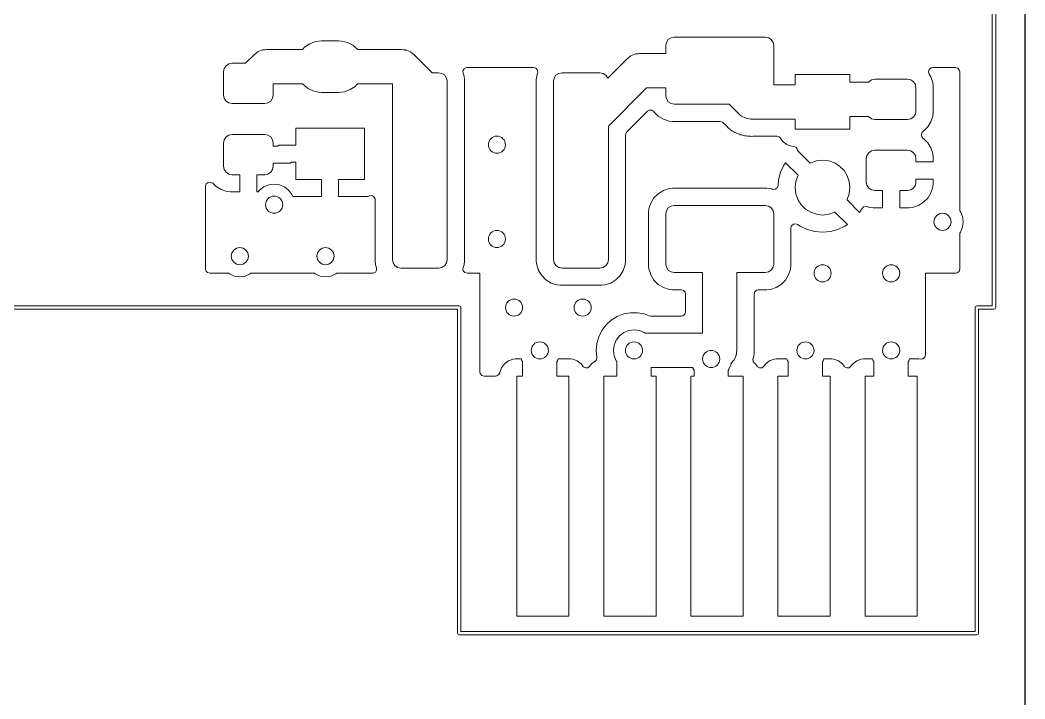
# Model space of a CAD drawing. Header units: millimetres. Extents: x 0 to 594, y 0 to 420.
# Drawn here: x 217.8 to 276.4, y 148.7 to 188.3 of the extents above; entities that cross this region are included whole.
import ezdxf

# ---------------------------------------------------------------- set-up
doc = ezdxf.new("R2010")
doc.units = ezdxf.units.MM
doc.linetypes.add('K5LT32768', pattern=[0])
picture_1 = doc.add_image_def('image1.png', size_in_pixel=(1000, 1000))

msp = doc.modelspace()

# ---------------------------------------------------------------- linework, layer by layer
at = {"color": 7, "linetype": 'K5LT32768', "lineweight": 18}
for p, q in [((274.5, 171.659), (274.5, 299.459)), ((274.7, 299.559), (274.7, 171.559)), ((234.692, 186.954), (235.019, 187.073)), ((235.019, 187.073), (235.365, 187.114)), ((235.365, 187.114), (236.365, 187.114)), ((236.365, 187.114), (236.539, 187.104)), ((236.539, 187.104), (236.878, 187.023)), ((236.878, 187.023), (237.189, 186.867)), ((255.45, 186.839), (255.488, 187.03)), ((255.488, 187.03), (255.596, 187.192)), ((255.596, 187.192), (255.758, 187.301)), ((255.758, 187.301), (255.95, 187.339)), ((255.95, 187.339), (261.25, 187.339)), ((261.25, 187.339), (261.441, 187.301)), ((261.441, 187.301), (261.603, 187.192)), ((261.603, 187.192), (261.712, 187.03)), ((261.712, 187.03), (261.75, 186.839)), ((231.533, 186.385), (231.614, 186.455)), ((231.614, 186.455), (231.647, 186.47)), ((231.647, 186.47), (231.676, 186.492)), ((231.676, 186.492), (231.776, 186.529)), ((231.776, 186.529), (231.873, 186.573)), ((231.873, 186.573), (231.909, 186.578)), ((231.909, 186.578), (231.942, 186.591)), ((231.942, 186.591), (232.049, 186.599)), ((232.049, 186.599), (232.155, 186.614)), ((232.155, 186.614), (234.26, 186.614)), ((234.26, 186.614), (234.401, 186.763)), ((234.401, 186.763), (234.692, 186.954)), ((237.189, 186.867), (237.456, 186.643)), ((237.456, 186.643), (237.478, 186.614)), ((237.478, 186.614), (240.045, 186.614)), ((240.045, 186.614), (240.151, 186.599)), ((240.151, 186.599), (240.257, 186.591)), ((240.257, 186.591), (240.291, 186.578)), ((240.291, 186.578), (240.327, 186.573)), ((240.327, 186.573), (240.424, 186.529)), ((240.424, 186.529), (240.524, 186.492)), ((240.524, 186.492), (240.553, 186.47)), ((240.553, 186.47), (240.585, 186.455)), ((240.585, 186.455), (240.666, 186.385)), ((255.45, 186.379), (255.45, 186.839)), ((261.75, 186.839), (261.75, 184.559)), ((230.936, 185.809), (231.448, 186.321)), ((231.448, 186.321), (231.533, 186.385)), ((240.666, 186.385), (240.752, 186.321)), ((240.752, 186.321), (241.814, 185.259)), ((252.064, 184.938), (253.213, 186.086)), ((253.213, 186.086), (253.298, 186.15)), ((253.298, 186.15), (253.379, 186.22)), ((253.379, 186.22), (253.412, 186.235)), ((253.412, 186.235), (253.441, 186.257)), ((253.441, 186.257), (253.541, 186.294)), ((253.541, 186.294), (253.638, 186.338)), ((253.638, 186.338), (253.674, 186.343)), ((253.674, 186.343), (253.707, 186.356)), ((253.707, 186.356), (253.814, 186.364)), ((253.814, 186.364), (253.92, 186.379)), ((253.92, 186.379), (255.45, 186.379)), ((229.65, 185.309), (229.688, 185.5)), ((229.65, 183.959), (229.65, 185.309)), ((229.688, 185.5), (229.796, 185.662)), ((229.796, 185.662), (229.958, 185.771)), ((229.958, 185.771), (230.15, 185.809)), ((230.15, 185.809), (230.936, 185.809)), ((241.814, 185.259), (242.2, 185.259)), ((242.2, 185.259), (242.391, 185.221)), ((243.619, 185.372), (243.691, 185.493)), ((243.624, 185.233), (243.619, 185.372)), ((243.691, 185.493), (243.816, 185.555)), ((243.816, 185.555), (243.859, 185.559)), ((243.859, 185.559), (247.74, 185.559)), ((247.74, 185.559), (247.874, 185.519)), ((247.874, 185.519), (247.966, 185.414)), ((247.966, 185.414), (247.986, 185.276)), ((247.986, 185.276), (247.976, 185.233)), ((249.208, 185.221), (249.4, 185.259)), ((249.4, 185.259), (251.6, 185.259)), ((251.6, 185.259), (251.791, 185.221)), ((270.785, 185.315), (270.827, 185.449)), ((270.822, 185.181), (270.785, 185.315)), ((270.827, 185.449), (270.934, 185.538)), ((270.934, 185.538), (271.033, 185.559)), ((271.033, 185.559), (272.352, 185.559)), ((272.352, 185.559), (272.486, 185.519)), ((272.486, 185.519), (272.577, 185.414)), ((272.577, 185.414), (272.6, 185.311)), ((272.6, 185.311), (272.6, 177.21)), ((242.391, 185.221), (242.553, 185.112)), ((242.553, 185.112), (242.662, 184.95)), ((242.662, 184.95), (242.7, 184.759)), ((242.7, 184.759), (242.7, 174.359)), ((243.68, 185.064), (243.624, 185.233)), ((243.701, 184.859), (243.68, 185.064)), ((243.701, 174.259), (243.701, 184.859)), ((247.92, 185.064), (247.899, 184.859)), ((247.899, 184.859), (247.899, 174.259)), ((247.976, 185.233), (247.92, 185.064)), ((248.9, 184.759), (248.938, 184.95)), ((248.9, 174.359), (248.9, 184.759)), ((248.938, 184.95), (249.046, 185.112)), ((249.046, 185.112), (249.208, 185.221)), ((251.791, 185.221), (251.953, 185.112)), ((251.953, 185.112), (252.062, 184.95)), ((252.062, 184.95), (252.064, 184.938)), ((263, 184.559), (263, 185.159)), ((263, 185.159), (266.2, 185.159)), ((266.2, 185.159), (266.2, 184.709)), ((266.2, 184.709), (267.277, 184.709)), ((267.277, 184.709), (267.296, 184.737)), ((267.296, 184.737), (267.458, 184.846)), ((267.458, 184.846), (267.65, 184.884)), ((267.65, 184.884), (269.55, 184.884)), ((269.55, 184.884), (269.741, 184.846)), ((269.741, 184.846), (269.903, 184.737)), ((269.903, 184.737), (270.012, 184.575)), ((270.919, 185.023), (270.822, 185.181)), ((271.03, 184.689), (270.919, 185.023)), ((271.051, 184.484), (271.03, 184.689)), ((232.569, 184.614), (232.55, 184.595)), ((232.55, 184.595), (232.55, 183.959)), ((234.252, 184.614), (232.569, 184.614)), ((234.274, 184.584), (234.252, 184.614)), ((234.541, 184.361), (234.274, 184.584)), ((234.852, 184.204), (234.541, 184.361)), ((235.191, 184.124), (234.852, 184.204)), ((235.365, 184.114), (235.191, 184.124)), ((236.365, 184.114), (235.365, 184.114)), ((236.711, 184.154), (236.365, 184.114)), ((237.038, 184.273), (236.711, 184.154)), ((237.329, 184.465), (237.038, 184.273)), ((237.47, 184.614), (237.329, 184.465)), ((239.5, 184.614), (237.47, 184.614)), ((239.5, 174.359), (239.5, 184.614)), ((254.334, 184.379), (252.1, 182.145)), ((255.45, 184.379), (254.334, 184.379)), ((255.45, 183.919), (255.45, 184.379)), ((261.75, 184.559), (263, 184.559)), ((270.012, 184.575), (270.05, 184.384)), ((270.05, 184.384), (270.05, 183.034)), ((271.051, 182.934), (271.051, 184.484)), ((229.688, 183.767), (229.65, 183.959)), ((229.796, 183.605), (229.688, 183.767)), ((229.958, 183.497), (229.796, 183.605)), ((232.403, 183.605), (232.241, 183.497)), ((232.512, 183.767), (232.403, 183.605)), ((232.55, 183.959), (232.512, 183.767)), ((255.488, 183.727), (255.45, 183.919)), ((255.596, 183.565), (255.488, 183.727)), ((255.758, 183.457), (255.596, 183.565)), ((230.15, 183.459), (229.958, 183.497)), ((232.05, 183.459), (230.15, 183.459)), ((232.241, 183.497), (232.05, 183.459)), ((253.173, 181.803), (254.385, 183.015)), ((254.385, 183.015), (254.508, 183.082)), ((254.508, 183.082), (254.647, 183.072)), ((254.647, 183.072), (254.754, 182.992)), ((254.754, 182.992), (254.755, 182.993)), ((254.755, 182.993), (254.764, 182.982)), ((254.764, 182.982), (255.012, 182.733)), ((255.95, 183.419), (255.758, 183.457)), ((259.146, 183.419), (255.95, 183.419)), ((259.713, 182.852), (259.146, 183.419)), ((270.05, 183.034), (270.012, 182.842)), ((271.03, 182.728), (271.051, 182.934)), ((255.012, 182.733), (255.311, 182.549)), ((255.311, 182.549), (255.644, 182.439)), ((255.644, 182.439), (255.85, 182.418)), ((255.85, 182.418), (258.628, 182.418)), ((258.628, 182.418), (258.762, 182.378)), ((258.762, 182.378), (258.804, 182.345)), ((258.804, 182.345), (258.969, 182.18)), ((259.798, 182.788), (259.713, 182.852)), ((259.879, 182.718), (259.798, 182.788)), ((259.912, 182.703), (259.879, 182.718)), ((259.941, 182.681), (259.912, 182.703)), ((260.041, 182.644), (259.941, 182.681)), ((260.138, 182.599), (260.041, 182.644)), ((260.174, 182.594), (260.138, 182.599)), ((260.207, 182.582), (260.174, 182.594)), ((260.314, 182.574), (260.207, 182.582)), ((260.42, 182.559), (260.314, 182.574)), ((263, 182.559), (260.42, 182.559)), ((263, 181.959), (263, 182.559)), ((267.277, 182.709), (266.2, 182.709)), ((266.2, 182.709), (266.2, 181.959)), ((267.296, 182.68), (267.277, 182.709)), ((267.458, 182.572), (267.296, 182.68)), ((267.65, 182.534), (267.458, 182.572)), ((269.55, 182.534), (267.65, 182.534)), ((269.741, 182.572), (269.55, 182.534)), ((269.903, 182.68), (269.741, 182.572)), ((270.012, 182.842), (269.903, 182.68)), ((270.735, 182.097), (270.919, 182.395)), ((270.919, 182.395), (271.03, 182.728)), ((233.865, 181.034), (233.865, 182.034)), ((233.865, 182.034), (237.865, 182.034)), ((237.865, 182.034), (237.865, 179.034)), ((252.1, 182.145), (252.1, 174.359)), ((253.101, 181.627), (253.14, 181.761)), ((253.14, 181.761), (253.173, 181.803)), ((258.969, 182.18), (258.987, 182.162)), ((258.987, 182.162), (259.11, 182.033)), ((259.11, 182.033), (259.172, 181.99)), ((259.172, 181.99), (259.21, 181.963)), ((259.21, 181.963), (259.218, 181.957)), ((259.218, 181.957), (259.313, 181.879)), ((259.313, 181.879), (259.374, 181.848)), ((259.374, 181.848), (259.387, 181.839)), ((259.387, 181.839), (259.444, 181.8)), ((259.444, 181.8), (259.556, 181.752)), ((259.556, 181.752), (259.565, 181.748)), ((259.565, 181.748), (259.674, 181.691)), ((266.2, 181.959), (263, 181.959)), ((270.365, 181.664), (270.42, 181.792)), ((270.42, 181.792), (270.48, 181.844)), ((270.48, 181.844), (270.487, 181.848)), ((270.487, 181.848), (270.735, 182.097)), ((229.65, 181.159), (229.688, 181.35)), ((229.65, 179.809), (229.65, 181.159)), ((229.688, 181.35), (229.796, 181.512)), ((229.796, 181.512), (229.958, 181.621)), ((229.958, 181.621), (230.15, 181.659)), ((230.15, 181.659), (232.05, 181.659)), ((232.05, 181.659), (232.241, 181.621)), ((232.241, 181.621), (232.403, 181.512)), ((232.403, 181.512), (232.512, 181.35)), ((232.512, 181.35), (232.55, 181.159)), ((232.55, 181.159), (232.55, 180.984)), ((253.101, 174.259), (253.101, 181.627)), ((259.674, 181.691), (259.74, 181.672)), ((259.74, 181.672), (259.755, 181.667)), ((259.755, 181.667), (259.818, 181.64)), ((259.818, 181.64), (259.844, 181.634)), ((259.844, 181.634), (259.938, 181.615)), ((259.938, 181.615), (259.947, 181.613)), ((259.947, 181.613), (260.065, 181.579)), ((260.065, 181.579), (260.133, 181.574)), ((260.133, 181.574), (260.149, 181.572)), ((260.149, 181.572), (260.216, 181.558)), ((260.216, 181.558), (260.339, 181.558)), ((260.339, 181.558), (260.348, 181.557)), ((260.348, 181.557), (260.396, 181.554)), ((260.396, 181.554), (260.471, 181.548)), ((260.471, 181.548), (260.539, 181.557)), ((260.539, 181.557), (260.555, 181.558)), ((260.555, 181.558), (261.925, 181.558)), ((261.925, 181.558), (262.06, 181.518)), ((262.06, 181.518), (262.124, 181.458)), ((262.124, 181.458), (262.285, 181.244)), ((262.285, 181.244), (262.298, 181.234)), ((262.298, 181.234), (262.515, 181.071)), ((270.387, 181.526), (270.365, 181.664)), ((270.475, 181.428), (270.387, 181.526)), ((270.475, 181.427), (270.475, 181.428)), ((270.477, 181.426), (270.475, 181.427)), ((270.48, 181.422), (270.477, 181.426)), ((270.486, 181.418), (270.48, 181.422)), ((270.734, 181.171), (270.486, 181.418)), ((270.918, 180.872), (270.734, 181.171)), ((232.55, 180.984), (232.804, 180.984)), ((232.804, 180.984), (232.885, 181.028)), ((232.885, 181.028), (232.938, 181.034)), ((232.938, 181.034), (233.865, 181.034)), ((262.515, 181.071), (262.605, 181.038)), ((262.605, 181.038), (262.785, 180.971)), ((262.785, 180.971), (262.904, 180.958)), ((262.904, 180.958), (262.911, 180.957)), ((262.911, 180.957), (262.911, 180.954)), ((262.911, 180.954), (263.033, 180.919)), ((263.033, 180.919), (263.125, 180.813)), ((263.125, 180.813), (263.14, 180.726)), ((263.14, 180.726), (263.881, 179.985)), ((267.188, 180.425), (267.296, 180.587)), ((267.296, 180.587), (267.458, 180.696)), ((267.458, 180.696), (267.65, 180.734)), ((267.65, 180.734), (269.55, 180.734)), ((269.55, 180.734), (269.741, 180.696)), ((269.741, 180.696), (269.903, 180.587)), ((269.903, 180.587), (270.012, 180.425)), ((271.029, 180.539), (270.918, 180.872)), ((233.477, 179.984), (232.55, 179.984)), ((232.55, 179.984), (232.55, 179.809)), ((233.53, 179.99), (233.477, 179.984)), ((233.611, 180.034), (233.53, 179.99)), ((233.865, 180.034), (233.611, 180.034)), ((233.865, 179.034), (233.865, 180.034)), ((262.442, 180.01), (262.34, 179.864)), ((263.174, 179.278), (262.442, 180.01)), ((263.881, 179.985), (263.906, 180)), ((263.906, 180), (264.244, 180.119)), ((264.244, 180.119), (264.6, 180.159)), ((264.6, 180.159), (264.956, 180.119)), ((264.956, 180.119), (265.294, 180)), ((265.294, 180), (265.597, 179.81)), ((267.15, 180.234), (267.188, 180.425)), ((267.15, 178.884), (267.15, 180.234)), ((270.012, 180.425), (270.05, 180.234)), ((270.05, 180.234), (270.05, 180.059)), ((270.05, 180.059), (271.05, 180.059)), ((271.05, 180.334), (271.029, 180.539)), ((271.05, 180.059), (271.05, 180.334)), ((229.688, 179.617), (229.65, 179.809)), ((229.796, 179.455), (229.688, 179.617)), ((229.958, 179.347), (229.796, 179.455)), ((232.403, 179.455), (232.241, 179.347)), ((232.512, 179.617), (232.403, 179.455)), ((232.55, 179.809), (232.512, 179.617)), ((262.147, 179.451), (262.029, 179.012)), ((262.34, 179.864), (262.147, 179.451)), ((265.597, 179.81), (265.851, 179.556)), ((265.851, 179.556), (266.041, 179.253)), ((228.639, 178.773), (228.745, 178.864)), ((228.745, 178.864), (228.883, 178.884)), ((228.883, 178.884), (229.01, 178.826)), ((229.01, 178.826), (229.023, 178.814)), ((229.023, 178.814), (229.213, 178.624)), ((230.15, 179.309), (229.958, 179.347)), ((230.6, 179.309), (230.15, 179.309)), ((230.6, 178.309), (230.6, 179.309)), ((232.05, 179.309), (231.6, 179.309)), ((231.6, 179.309), (231.6, 178.309)), ((232.241, 179.347), (232.05, 179.309)), ((235.365, 179.034), (233.865, 179.034)), ((235.365, 178.034), (235.365, 179.034)), ((237.865, 179.034), (236.365, 179.034)), ((236.365, 179.034), (236.365, 178.034)), ((262.029, 179.012), (262, 178.673)), ((263, 178.559), (263.04, 178.915)), ((263.04, 178.915), (263.158, 179.253)), ((263.158, 179.253), (263.174, 179.278)), ((266.041, 179.253), (266.16, 178.915)), ((266.16, 178.915), (266.2, 178.559)), ((267.188, 178.692), (267.15, 178.884)), ((270.05, 178.884), (270.012, 178.692)), ((271.05, 179.059), (270.05, 179.059)), ((270.05, 179.059), (270.05, 178.884)), ((271.05, 178.784), (271.05, 179.059)), ((228.6, 178.639), (228.639, 178.773)), ((228.6, 173.807), (228.6, 178.639)), ((229.213, 178.624), (229.512, 178.44)), ((229.512, 178.44), (229.844, 178.33)), ((229.844, 178.33), (230.05, 178.309)), ((230.05, 178.309), (230.6, 178.309)), ((231.6, 178.309), (231.676, 178.309)), ((231.676, 178.309), (231.751, 178.407)), ((231.751, 178.407), (232, 178.598)), ((232, 178.598), (232.289, 178.718)), ((232.289, 178.718), (232.6, 178.759)), ((232.6, 178.759), (232.91, 178.718)), ((232.91, 178.718), (233.2, 178.598)), ((233.2, 178.598), (233.448, 178.407)), ((233.448, 178.407), (233.639, 178.159)), ((255.311, 178.388), (255.012, 178.204)), ((255.644, 178.499), (255.311, 178.388)), ((255.85, 178.52), (255.644, 178.499)), ((261.35, 178.52), (255.85, 178.52)), ((261.555, 178.499), (261.35, 178.52)), ((261.675, 178.459), (261.555, 178.499)), ((261.696, 178.453), (261.675, 178.459)), ((261.836, 178.461), (261.696, 178.453)), ((261.949, 178.543), (261.836, 178.461)), ((262, 178.673), (261.949, 178.543)), ((263.04, 178.203), (263, 178.559)), ((266.2, 178.559), (266.16, 178.203)), ((267.296, 178.53), (267.188, 178.692)), ((267.458, 178.422), (267.296, 178.53)), ((267.65, 178.384), (267.458, 178.422)), ((268.1, 178.384), (267.65, 178.384)), ((268.1, 177.384), (268.1, 178.384)), ((269.55, 178.384), (269.1, 178.384)), ((269.1, 178.384), (269.1, 177.384)), ((269.741, 178.422), (269.55, 178.384)), ((269.903, 178.53), (269.741, 178.422)), ((270.012, 178.692), (269.903, 178.53)), ((270.734, 177.947), (270.918, 178.246)), ((270.918, 178.246), (271.029, 178.578)), ((271.029, 178.578), (271.05, 178.784)), ((233.639, 178.159), (233.687, 178.043)), ((233.687, 178.043), (233.769, 178.034)), ((233.769, 178.034), (235.365, 178.034)), ((236.365, 178.034), (237.96, 178.034)), ((237.96, 178.034), (238.08, 178.047)), ((238.08, 178.047), (238.164, 178.078)), ((238.164, 178.078), (238.303, 178.088)), ((238.303, 178.088), (238.426, 178.021)), ((238.426, 178.021), (238.493, 177.899)), ((238.493, 177.899), (238.499, 177.846)), ((238.499, 177.846), (238.499, 174.259)), ((254.58, 177.658), (254.47, 177.324)), ((254.764, 177.956), (254.58, 177.658)), ((255.012, 178.204), (254.764, 177.956)), ((263.158, 177.865), (263.04, 178.203)), ((263.349, 177.561), (263.158, 177.865)), ((266.041, 177.865), (266.026, 177.84)), ((266.026, 177.84), (266.758, 177.108)), ((266.16, 178.203), (266.041, 177.865)), ((270.188, 177.515), (270.486, 177.699)), ((270.486, 177.699), (270.734, 177.947)), ((254.47, 177.324), (254.449, 177.119)), ((254.449, 177.119), (254.449, 173.999)), ((255.45, 177.019), (255.488, 177.21)), ((255.488, 177.21), (255.596, 177.372)), ((255.596, 177.372), (255.758, 177.481)), ((255.758, 177.481), (255.95, 177.519)), ((255.95, 177.519), (261.25, 177.519)), ((261.25, 177.519), (261.441, 177.481)), ((261.441, 177.481), (261.603, 177.372)), ((261.603, 177.372), (261.712, 177.21)), ((261.712, 177.21), (261.75, 177.019)), ((263.602, 177.308), (263.349, 177.561)), ((263.906, 177.117), (263.602, 177.308)), ((264.244, 176.999), (263.906, 177.117)), ((265.294, 177.117), (264.956, 176.999)), ((265.319, 177.133), (265.294, 177.117)), ((266.051, 176.401), (265.319, 177.133)), ((266.758, 177.108), (266.86, 177.254)), ((266.86, 177.254), (266.893, 177.324)), ((266.893, 177.324), (266.985, 177.428)), ((266.985, 177.428), (267.119, 177.467)), ((267.119, 177.467), (267.195, 177.454)), ((267.195, 177.454), (267.344, 177.405)), ((267.344, 177.405), (267.55, 177.384)), ((267.55, 177.384), (268.1, 177.384)), ((269.1, 177.384), (269.65, 177.384)), ((269.65, 177.384), (269.855, 177.405)), ((269.855, 177.405), (270.188, 177.515)), ((272.6, 177.21), (272.639, 177.159)), ((272.639, 177.159), (272.759, 176.869)), ((255.45, 174.099), (255.45, 177.019)), ((261.75, 177.019), (261.75, 174.099)), ((264.6, 176.959), (264.244, 176.999)), ((264.956, 176.999), (264.6, 176.959)), ((272.759, 176.869), (272.8, 176.559)), ((272.8, 176.559), (272.759, 176.248)), ((262.751, 176.203), (262.79, 176.337)), ((262.751, 173.999), (262.751, 176.203)), ((262.79, 176.337), (262.896, 176.429)), ((262.896, 176.429), (263.034, 176.449)), ((263.034, 176.449), (263.141, 176.406)), ((263.141, 176.406), (263.295, 176.299)), ((263.295, 176.299), (263.707, 176.106)), ((263.707, 176.106), (264.147, 175.989)), ((264.147, 175.989), (264.6, 175.949)), ((264.6, 175.949), (265.053, 175.989)), ((265.053, 175.989), (265.492, 176.106)), ((265.492, 176.106), (265.905, 176.299)), ((265.905, 176.299), (266.051, 176.401)), ((272.639, 175.959), (272.6, 175.908)), ((272.6, 175.908), (272.6, 173.807)), ((272.759, 176.248), (272.639, 175.959)), ((238.499, 174.259), (238.52, 174.053)), ((239.538, 174.167), (239.5, 174.359)), ((239.646, 174.005), (239.538, 174.167)), ((242.662, 174.167), (242.553, 174.005)), ((242.7, 174.359), (242.662, 174.167)), ((243.68, 174.053), (243.701, 174.259)), ((247.899, 174.259), (247.92, 174.053)), ((248.938, 174.167), (248.9, 174.359)), ((249.046, 174.005), (248.938, 174.167)), ((252.062, 174.167), (251.953, 174.005)), ((252.1, 174.359), (252.062, 174.167)), ((253.08, 174.053), (253.101, 174.259)), ((228.622, 173.704), (228.6, 173.807)), ((228.714, 173.598), (228.622, 173.704)), ((228.848, 173.559), (228.714, 173.598)), ((229.949, 173.559), (228.848, 173.559)), ((230, 173.52), (229.949, 173.559)), ((231.251, 173.559), (231.2, 173.52)), ((234.949, 173.559), (231.251, 173.559)), ((235, 173.52), (234.949, 173.559)), ((236.251, 173.559), (236.2, 173.52)), ((238.34, 173.559), (236.251, 173.559)), ((238.384, 173.563), (238.34, 173.559)), ((238.509, 173.625), (238.384, 173.563)), ((238.58, 173.745), (238.509, 173.625)), ((238.52, 174.053), (238.576, 173.885)), ((238.576, 173.885), (238.58, 173.745)), ((239.808, 173.897), (239.646, 174.005)), ((240, 173.859), (239.808, 173.897)), ((242.2, 173.859), (240, 173.859)), ((242.391, 173.897), (242.2, 173.859)), ((242.553, 174.005), (242.391, 173.897)), ((243.614, 173.842), (243.624, 173.885)), ((243.634, 173.704), (243.614, 173.842)), ((243.624, 173.885), (243.68, 174.053)), ((243.725, 173.598), (243.634, 173.704)), ((243.859, 173.559), (243.725, 173.598)), ((244.6, 173.559), (243.859, 173.559)), ((244.6, 167.807), (244.6, 173.559)), ((247.92, 174.053), (248.03, 173.72)), ((248.03, 173.72), (248.059, 173.673)), ((248.059, 173.673), (248.214, 173.422)), ((249.208, 173.897), (249.046, 174.005)), ((249.4, 173.859), (249.208, 173.897)), ((251.6, 173.859), (249.4, 173.859)), ((251.791, 173.897), (251.6, 173.859)), ((251.953, 174.005), (251.791, 173.897)), ((252.785, 173.422), (252.969, 173.72)), ((252.969, 173.72), (253.08, 174.053)), ((254.449, 173.999), (254.47, 173.793)), ((254.47, 173.793), (254.534, 173.598)), ((254.534, 173.598), (254.58, 173.46)), ((255.488, 173.907), (255.45, 174.099)), ((255.596, 173.745), (255.488, 173.907)), ((255.758, 173.637), (255.596, 173.745)), ((255.95, 173.599), (255.758, 173.637)), ((257.6, 173.599), (255.95, 173.599)), ((257.6, 170.059), (257.6, 173.599)), ((261.25, 173.599), (259.6, 173.599)), ((259.6, 173.599), (259.6, 169.059)), ((261.441, 173.637), (261.25, 173.599)), ((261.603, 173.745), (261.441, 173.637)), ((261.712, 173.907), (261.603, 173.745)), ((261.75, 174.099), (261.712, 173.907)), ((262.619, 173.46), (262.73, 173.793)), ((262.73, 173.793), (262.751, 173.999)), ((272.352, 173.559), (270.6, 173.559)), ((270.6, 173.559), (270.6, 168.794)), ((272.455, 173.581), (272.352, 173.559)), ((272.56, 173.673), (272.455, 173.581)), ((272.6, 173.807), (272.56, 173.673)), ((230.289, 173.4), (230, 173.52)), ((230.6, 173.359), (230.289, 173.4)), ((230.91, 173.4), (230.6, 173.359)), ((231.2, 173.52), (230.91, 173.4)), ((235.289, 173.4), (235, 173.52)), ((235.6, 173.359), (235.289, 173.4)), ((235.91, 173.4), (235.6, 173.359)), ((236.2, 173.52), (235.91, 173.4)), ((248.214, 173.422), (248.462, 173.173)), ((248.462, 173.173), (248.761, 172.989)), ((248.761, 172.989), (249.094, 172.879)), ((251.905, 172.879), (252.238, 172.989)), ((252.238, 172.989), (252.537, 173.173)), ((252.537, 173.173), (252.785, 173.422)), ((254.58, 173.46), (254.764, 173.162)), ((254.764, 173.162), (255.012, 172.913)), ((262.187, 172.913), (262.435, 173.162)), ((262.435, 173.162), (262.619, 173.46)), ((249.094, 172.879), (249.3, 172.858)), ((249.3, 172.858), (251.7, 172.858)), ((251.7, 172.858), (251.905, 172.879)), ((255.012, 172.913), (255.311, 172.729)), ((255.311, 172.729), (255.644, 172.619)), ((255.644, 172.619), (255.85, 172.598)), ((255.85, 172.598), (256.351, 172.598)), ((256.351, 172.598), (256.485, 172.558)), ((256.485, 172.558), (256.576, 172.453)), ((256.576, 172.453), (256.599, 172.35)), ((260.601, 172.35), (260.64, 172.484)), ((260.64, 172.484), (260.746, 172.575)), ((260.746, 172.575), (260.849, 172.598)), ((260.849, 172.598), (261.35, 172.598)), ((261.35, 172.598), (261.555, 172.619)), ((261.555, 172.619), (261.888, 172.729)), ((261.888, 172.729), (262.187, 172.913)), ((256.599, 172.35), (256.599, 171.308)), ((260.601, 169.194), (260.601, 172.35)), ((203.8, 171.659), (243.4, 171.659)), ((243.3, 171.459), (203.9, 171.459)), ((243.3, 152.559), (243.3, 171.459)), ((243.4, 171.659), (243.47, 171.63)), ((243.47, 171.63), (243.5, 171.559)), ((243.5, 171.559), (243.5, 152.659)), ((253.396, 171.26), (252.995, 171.185)), ((253.804, 171.26), (253.396, 171.26)), ((254.205, 171.185), (253.804, 171.26)), ((256.599, 171.308), (256.559, 171.174)), ((273.5, 171.559), (273.529, 171.63)), ((273.5, 152.659), (273.5, 171.559)), ((273.529, 171.63), (273.6, 171.659)), ((273.6, 171.659), (274.5, 171.659)), ((274.6, 171.459), (273.7, 171.459)), ((273.7, 171.459), (273.7, 152.559)), ((274.67, 171.488), (274.6, 171.459)), ((274.7, 171.559), (274.67, 171.488)), ((252.268, 170.823), (251.966, 170.548)), ((252.614, 171.038), (252.268, 170.823)), ((252.995, 171.185), (252.615, 171.038)), ((254.383, 171.116), (254.205, 171.185)), ((254.484, 171.077), (254.383, 171.116)), ((254.574, 171.06), (254.484, 171.077)), ((256.351, 171.06), (254.574, 171.06)), ((256.454, 171.082), (256.351, 171.06)), ((256.559, 171.174), (256.454, 171.082)), ((251.72, 170.222), (251.539, 169.857)), ((251.966, 170.548), (251.72, 170.222)), ((252.751, 169.907), (253, 170.098)), ((253, 170.098), (253.289, 170.218)), ((253.289, 170.218), (253.6, 170.259)), ((253.6, 170.259), (253.91, 170.218)), ((253.91, 170.218), (254.2, 170.098)), ((254.2, 170.098), (254.251, 170.059)), ((254.251, 170.059), (257.6, 170.059)), ((251.427, 169.465), (251.389, 169.059)), ((251.539, 169.857), (251.427, 169.465)), ((252.441, 169.369), (252.561, 169.659)), ((252.561, 169.659), (252.751, 169.907)), ((251.389, 169.059), (251.427, 168.651)), ((252.4, 169.059), (252.441, 169.369)), ((252.441, 168.748), (252.4, 169.059)), ((259.577, 168.846), (259.564, 168.813)), ((259.585, 168.953), (259.577, 168.846)), ((259.6, 169.059), (259.585, 168.953)), ((260.587, 168.788), (260.601, 168.855)), ((260.602, 169.178), (260.601, 169.194)), ((260.601, 168.987), (260.61, 169.11)), ((260.601, 168.978), (260.601, 168.987)), ((260.601, 168.855), (260.601, 168.978)), ((260.61, 169.11), (260.602, 169.178)), ((246.041, 168.273), (245.869, 168.043)), ((246.272, 168.446), (246.041, 168.273)), ((246.541, 168.546), (246.272, 168.446)), ((246.66, 168.559), (246.541, 168.546)), ((247.019, 168.559), (246.66, 168.559)), ((247.061, 168.459), (247.019, 168.559)), ((247.1, 168.408), (247.061, 168.459)), ((247.1, 167.559), (247.1, 168.408)), ((249.139, 168.459), (249.1, 168.408)), ((249.1, 168.408), (249.1, 167.559)), ((249.18, 168.559), (249.139, 168.459)), ((249.899, 168.559), (249.18, 168.559)), ((250.019, 168.546), (249.899, 168.559)), ((250.288, 168.446), (250.019, 168.546)), ((250.518, 168.273), (250.288, 168.446)), ((250.621, 168.136), (250.518, 168.273)), ((251.121, 168.274), (251.018, 168.136)), ((251.329, 168.43), (251.121, 168.274)), ((251.4, 168.514), (251.329, 168.43)), ((251.427, 168.651), (251.4, 168.514)), ((252.561, 168.459), (252.441, 168.748)), ((252.6, 168.408), (252.561, 168.459)), ((252.6, 167.559), (252.6, 168.408)), ((259.267, 168.312), (259.259, 168.248)), ((259.307, 168.352), (259.267, 168.312)), ((259.371, 168.437), (259.307, 168.352)), ((259.441, 168.518), (259.371, 168.437)), ((259.456, 168.551), (259.441, 168.518)), ((259.477, 168.58), (259.456, 168.551)), ((259.515, 168.68), (259.477, 168.58)), ((259.559, 168.777), (259.515, 168.68)), ((259.564, 168.813), (259.559, 168.777)), ((260.539, 168.556), (260.544, 168.577)), ((260.55, 168.42), (260.539, 168.556)), ((260.544, 168.577), (260.546, 168.586)), ((260.546, 168.586), (260.58, 168.704)), ((260.634, 168.308), (260.55, 168.42)), ((260.58, 168.704), (260.585, 168.773)), ((260.585, 168.773), (260.587, 168.788)), ((260.679, 168.274), (260.634, 168.308)), ((260.782, 168.136), (260.679, 168.274)), ((261.281, 168.273), (261.179, 168.136)), ((261.512, 168.446), (261.281, 168.273)), ((261.781, 168.546), (261.512, 168.446)), ((261.9, 168.559), (261.781, 168.546)), ((262.519, 168.559), (261.9, 168.559)), ((262.561, 168.459), (262.519, 168.559)), ((262.6, 168.408), (262.561, 168.459)), ((262.6, 167.559), (262.6, 168.408)), ((264.639, 168.459), (264.6, 168.408)), ((264.6, 168.408), (264.6, 167.559)), ((264.68, 168.559), (264.639, 168.459)), ((265.139, 168.559), (264.68, 168.559)), ((265.259, 168.546), (265.139, 168.559)), ((265.528, 168.446), (265.259, 168.546)), ((265.758, 168.273), (265.528, 168.446)), ((265.861, 168.136), (265.758, 168.273)), ((266.361, 168.273), (266.258, 168.136)), ((266.592, 168.446), (266.361, 168.273)), ((266.861, 168.546), (266.592, 168.446)), ((266.98, 168.559), (266.861, 168.546)), ((267.519, 168.559), (266.98, 168.559)), ((267.561, 168.459), (267.519, 168.559)), ((267.6, 168.408), (267.561, 168.459)), ((267.6, 167.559), (267.6, 168.408)), ((269.639, 168.459), (269.6, 168.408)), ((269.6, 168.408), (269.6, 167.559)), ((269.68, 168.559), (269.639, 168.459)), ((270.219, 168.559), (269.68, 168.559)), ((270.325, 168.547), (270.219, 168.559)), ((270.455, 168.568), (270.325, 168.547)), ((270.56, 168.66), (270.455, 168.568)), ((270.6, 168.794), (270.56, 168.66)), ((244.622, 167.704), (244.6, 167.807)), ((244.714, 167.598), (244.622, 167.704)), ((245.761, 167.76), (245.716, 167.651)), ((245.765, 167.758), (245.761, 167.76)), ((245.769, 167.774), (245.765, 167.758)), ((245.869, 168.043), (245.769, 167.774)), ((250.644, 168.11), (250.621, 168.136)), ((250.766, 168.043), (250.644, 168.11)), ((250.906, 168.053), (250.766, 168.043)), ((251.018, 168.136), (250.906, 168.053)), ((257.019, 168.059), (254.6, 168.059)), ((254.6, 168.059), (254.6, 167.559)), ((257.061, 167.959), (257.019, 168.059)), ((257.1, 167.908), (257.061, 167.959)), ((257.1, 167.559), (257.1, 167.908)), ((259.139, 167.959), (259.1, 167.908)), ((259.1, 167.908), (259.1, 167.559)), ((259.259, 168.248), (259.139, 167.959)), ((260.805, 168.11), (260.782, 168.136)), ((260.928, 168.043), (260.805, 168.11)), ((261.067, 168.053), (260.928, 168.043)), ((261.179, 168.136), (261.067, 168.053)), ((265.884, 168.109), (265.861, 168.136)), ((266.007, 168.042), (265.884, 168.109)), ((266.146, 168.052), (266.007, 168.042)), ((266.258, 168.136), (266.146, 168.052)), ((244.848, 167.559), (244.714, 167.598)), ((245.523, 167.559), (244.848, 167.559)), ((245.601, 167.572), (245.523, 167.559)), ((245.716, 167.651), (245.601, 167.572)), ((246.756, 153.559), (246.756, 167.559)), ((246.756, 167.559), (247.1, 167.559)), ((249.1, 167.559), (249.804, 167.559)), ((249.804, 167.559), (249.804, 153.559)), ((251.836, 153.559), (251.836, 167.559)), ((251.836, 167.559), (252.6, 167.559)), ((254.6, 167.559), (254.884, 167.559)), ((254.884, 167.559), (254.884, 153.559)), ((256.916, 153.559), (256.916, 167.559)), ((256.916, 167.559), (257.1, 167.559)), ((259.1, 167.559), (259.964, 167.559)), ((259.964, 167.559), (259.964, 153.559)), ((261.996, 153.559), (261.996, 167.559)), ((261.996, 167.559), (262.6, 167.559)), ((264.6, 167.559), (265.044, 167.559)), ((265.044, 167.559), (265.044, 153.559)), ((267.076, 153.559), (267.076, 167.559)), ((267.076, 167.559), (267.6, 167.559)), ((269.6, 167.559), (270.124, 167.559)), ((270.124, 167.559), (270.124, 153.559)), ((249.804, 153.559), (246.756, 153.559)), ((254.884, 153.559), (251.836, 153.559)), ((259.964, 153.559), (256.916, 153.559)), ((265.044, 153.559), (261.996, 153.559)), ((270.124, 153.559), (267.076, 153.559)), ((243.329, 152.488), (243.3, 152.559)), ((243.4, 152.459), (243.329, 152.488)), ((273.6, 152.459), (243.4, 152.459)), ((243.5, 152.659), (273.5, 152.659)), ((273.67, 152.488), (273.6, 152.459)), ((273.7, 152.559), (273.67, 152.488))]:
    msp.add_line(p, q, dxfattribs=at)
for centre in [(245.6, 181.059), (232.6, 177.559), (271.6, 176.559), (245.6, 175.559), (230.6, 174.559), (235.6, 174.559), (264.6, 173.559), (268.6, 173.559), (246.6, 171.559), (250.6, 171.559), (248.1, 169.059), (253.6, 169.059), (263.6, 169.059), (268.6, 169.059), (258.1, 168.559)]:
    msp.add_circle(centre, 0.5, dxfattribs=at)

# ---------------------------------------------------------------- pictures from other files: only their frames are drawn
image = msp.add_image(picture_1, insert=(102.693, 139.227), size_in_units=(173.712, 173.712))
image.dxf.flags = 15

doc.saveas('drawing.dxf')
